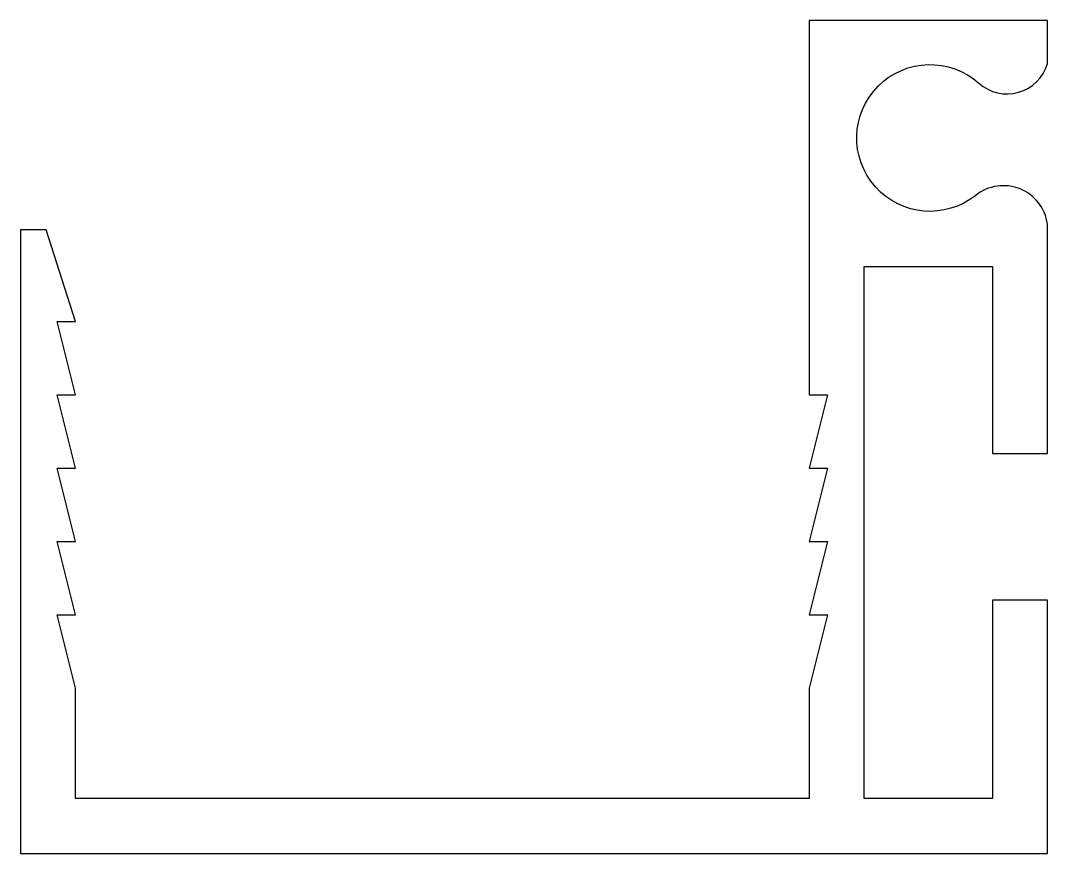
# Model space of a CAD drawing. Extents: x 359.8 to 387.8, y 209.5 to 232.2.
import ezdxf

# ---------------------------------------------------------------- set-up
doc = ezdxf.new("R2010")
doc.units = 0
doc.layers.add('ANA', color=220, linetype='CONTINUOUS')

msp = doc.modelspace()

# ---------------------------------------------------------------- linework, layer by layer
at = {"layer": 'ANA', "color": 7, "linetype": 'BYBLOCK'}
msp.add_lwpolyline([(386.314, 210.972), (382.814, 210.972), (382.814, 225.472), (386.314, 225.472), (386.314, 220.522), (386.314, 220.447), (386.314, 220.372), (387.814, 220.372), (387.814, 220.447), (387.814, 220.522), (387.814, 226.624, 0.582193), (385.861, 227.408, -2.152211), (385.946, 230.464, 0.549792), (387.814, 230.994), (387.814, 232.172), (381.314, 232.172), (381.314, 221.972), (381.814, 221.972), (381.314, 219.972), (381.814, 219.972), (381.314, 217.972), (381.814, 217.972), (381.314, 215.972), (381.814, 215.972), (381.314, 213.972), (381.314, 210.972), (361.314, 210.972), (361.314, 213.972), (360.814, 215.972), (361.314, 215.972), (360.814, 217.972), (361.314, 217.972), (360.814, 219.972), (361.314, 219.972), (360.814, 221.972), (361.314, 221.972), (360.814, 223.972), (361.314, 223.972), (360.514, 226.472), (359.814, 226.472), (359.814, 209.472), (387.814, 209.472), (387.814, 210.472), (387.814, 216.222), (387.814, 216.297), (387.814, 216.372), (386.314, 216.372), (386.314, 216.297), (386.314, 216.222)], format="xyb", close=True, dxfattribs=at)

doc.saveas('drawing.dxf')
